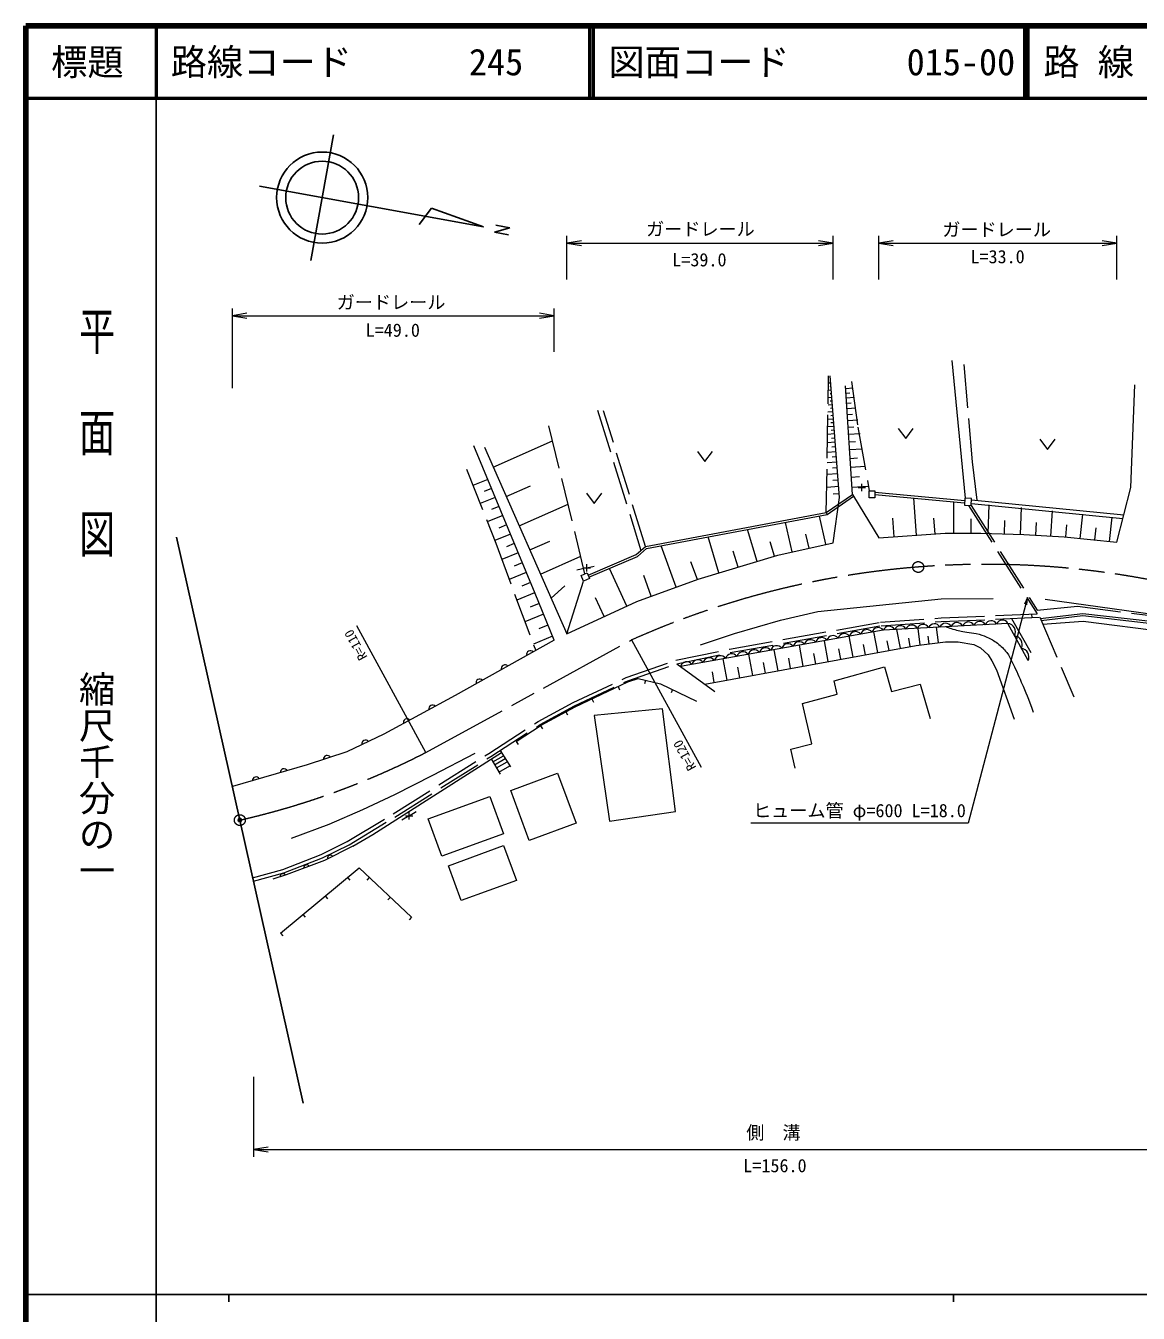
# Model space of a CAD drawing. Units: millimetres, scale not verified. Extents: x 40000 to 680000, y 20000 to 380000.
# Drawn here: x 40000 to 193463, y 202409 to 380000 of the extents above; entities that cross this region are included whole.
import ezdxf
from ezdxf.enums import TextEntityAlignment as Align

# ---------------------------------------------------------------- set-up
doc = ezdxf.new("R2010")
doc.units = ezdxf.units.MM
doc.header["$LTSCALE"] = 1000
doc.header["$PDMODE"] = 32
doc.header["$PDSIZE"] = 500
for name, pattern in [('CHAIN', [18.5, 12, -1.5, 3.5, -1.5]), ('DASHED', [7.5, 6, -1.5]), ('LONG_DASHED_DOTTED', [15.25, 12, -1.5, 0.25, -1.5])]:
    doc.linetypes.add(name, pattern=pattern)
for name, color, linetype, lineweight in [('M-BMK', 2, 'CHAIN', 13), ('M-BMK-OTRS', 5, 'Continuous', 25), ('M-BMK-SRVR', 3, 'Continuous', 25), ('M-STR-HTXT', 7, 'Continuous', 13), ('M-TTL', 2, 'Continuous', 140), ('M-TTL-BAND', 7, 'Continuous', 25), ('M-TTL-LINE', 7, 'Continuous', 50), ('M-WORK', 1, 'Continuous', 13)]:
    doc.layers.add(name, color=color, linetype=linetype, lineweight=lineweight)
doc.layers.add('M-OTRS', color=6, linetype='Continuous')
doc.layers.add('M-TTL-TXT', color=7, linetype='Continuous')
doc.styles.add('@ＭＳ ゴシック', font='')
doc.styles.add('ＭＳ ゴシック', font='')
doc.styles.get('@ＭＳ ゴシック').set_extended_font_data('@MS Gothic')
doc.styles.get('ＭＳ ゴシック').set_extended_font_data('MS Gothic')

# ---------------------------------------------------------------- blocks, each defined once
blk = doc.blocks.new('plus')
at = {"color": 0, "linetype": 'Continuous', "lineweight": -2}
for p, q in [((-1.25, 0), (1.25, 0)), ((0, -1.25), (0, 1.25))]:
    blk.add_line(p, q, dxfattribs=at)
blk = doc.blocks.new('open_arrow')
at = {"color": 0, "linetype": 'Continuous', "lineweight": -2}
blk.add_lwpolyline([(7.5, 1.25), (0, 0), (7.5, -1.25)], dxfattribs=at)

msp = doc.modelspace()

# ---------------------------------------------------------------- linework, layer by layer
at = {"layer": 'M-BMK'}
msp.add_line((95208, 279767), (123568, 295277), dxfattribs=at)
for centre in [(163109, 305341), (69534, 270428)]:
    msp.add_circle(centre, 750, dxfattribs=at)
for centre, radius, start, end in [((172506, 185709), 120000, 75.75333, 114.06757), ((45059, 377671), 110000, 282.85595, 297.12292)]:
    msp.add_arc(centre, radius, start, end, dxfattribs=at)
at = {"layer": 'M-BMK-OTRS'}
for p, q in [((60790, 309461), (69534, 270428)), ((69534, 270428), (78278, 231396))]:
    msp.add_line(p, q, dxfattribs=at)
at = {"layer": 'M-BMK-SRVR'}
for p, q in [((79318, 347637), (82465, 364950)), ((103151, 352247), (72235, 357867)), ((95956, 354832), (94270, 352584)), ((103151, 352247), (95956, 354832)), ((106767, 352147), (104673, 351505)), ((104858, 352494), (106767, 352147)), ((104673, 351505), (106591, 351166))]:
    msp.add_line(p, q, dxfattribs=at)
for radius in [6284, 5028]:
    msp.add_circle((80892, 356293), radius, dxfattribs=at)
at = {"layer": 'M-OTRS'}
msp.add_point((69534, 270428), dxfattribs=at)
at = {"layer": 'M-STR-HTXT'}
for p, q in [((114651, 345000), (114651, 351000)), ((114651, 350000), (151365, 350000)), ((151365, 345000), (151365, 351000)), ((157656, 345000), (157656, 351000)), ((157656, 350000), (190492, 350000)), ((190492, 345000), (190492, 351000)), ((68499, 330000), (68499, 341000)), ((112894, 335000), (112894, 341000)), ((68499, 340000), (112894, 340000)), ((95208, 279767), (85649, 297247)), ((123568, 295277), (133154, 277749)), ((71422, 235000), (71422, 224000)), ((71422, 225000), (215371, 225000))]:
    msp.add_line(p, q, dxfattribs=at)
msp.add_lwpolyline([(178194, 301118), (170000, 270000), (140000, 270000)], dxfattribs=at)
at = {"layer": 'M-TTL'}
for p, q in [((40000, 380000), (40000, 20000)), ((680000, 380000), (40000, 380000))]:
    msp.add_line(p, q, dxfattribs=at)
at = {"layer": 'M-TTL-BAND'}
for p, q in [((58000, 370000), (58000, 20000)), ((40000, 205000), (579000, 205000)), ((68000, 205000), (68000, 204000)), ((168000, 205000), (168000, 204000))]:
    msp.add_line(p, q, dxfattribs=at)
at = {"layer": 'M-TTL-LINE'}
for p, q in [((58000, 380000), (58000, 370000)), ((117750, 380000), (117750, 370000)), ((118250, 380000), (118250, 370000)), ((177750, 380000), (177750, 370000)), ((178250, 380000), (178250, 370000)), ((40000, 370000), (680000, 370000))]:
    msp.add_line(p, q, dxfattribs=at)
at = {"layer": 'M-WORK'}
for p, q in [((169623, 314817), (167785, 333824)), ((151028, 330720), (150730, 330697)), ((151184, 328727), (150697, 328688)), ((151106, 329724), (150714, 329693)), ((151067, 330222), (150918, 330210)), ((151145, 329225), (150949, 329210)), ((154029, 315363), (153098, 330317)), ((153119, 329978), (154071, 330037)), ((153160, 329330), (153699, 329364)), ((153200, 328683), (154278, 328750)), ((151263, 327730), (150680, 327684)), ((151224, 328228), (150980, 328209)), ((151302, 327231), (151011, 327208)), ((153246, 327950), (153857, 327988)), ((153291, 327216), (154514, 327292)), ((151419, 325736), (150647, 325675)), ((151341, 326733), (150664, 326680)), ((151380, 326234), (151041, 326208)), ((151458, 325237), (151072, 325207)), ((153343, 326385), (154036, 326428)), ((153395, 325553), (154781, 325639)), ((151578, 323699), (150613, 323624)), ((151497, 324739), (150630, 324671)), ((151538, 324219), (151104, 324185)), ((153454, 324610), (154239, 324659)), ((153512, 323668), (155083, 323765)), ((160331, 324459), (161381, 323059)), ((161381, 323059), (162431, 324459)), ((104497, 319110), (112675, 322726)), ((151669, 322541), (150594, 322457)), ((151624, 323120), (151141, 323082)), ((151719, 321896), (151182, 321854)), ((153579, 322599), (154469, 322654)), ((153645, 321530), (155426, 321641)), ((179884, 322955), (180934, 321555)), ((180934, 321555), (181984, 322955)), ((132647, 321293), (133697, 319893)), ((133697, 319893), (134747, 321293)), ((151883, 319813), (150548, 319709)), ((151770, 321251), (150572, 321157)), ((151826, 320532), (151227, 320485)), ((153721, 320319), (154730, 320382)), ((152008, 318212), (150521, 318095)), ((151945, 319012), (151278, 318960)), ((153796, 319108), (155815, 319233)), ((103742, 317411), (101684, 316562)), ((104251, 316177), (103223, 315752)), ((106284, 315070), (109650, 316559)), ((152148, 316427), (150491, 316298)), ((152078, 317319), (151334, 317261)), ((153882, 317734), (155026, 317806)), ((153967, 316361), (156256, 316504)), ((104761, 314943), (102669, 314079)), ((117369, 315514), (118419, 314114)), ((118419, 314114), (119469, 315514)), ((152226, 315434), (151397, 315369)), ((154029, 315363), (154201, 315117)), ((156323, 314906), (156359, 315864)), ((157109, 314877), (156323, 314906)), ((156359, 315864), (157145, 315834)), ((157145, 315834), (157109, 314877)), ((157110, 315363), (169511, 314198)), ((157138, 315662), (169525, 314498)), ((162862, 309736), (162483, 314858)), ((169541, 314821), (169495, 313866)), ((170473, 314777), (169541, 314821)), ((170428, 313822), (170473, 314777)), ((170465, 314624), (191468, 312542)), ((105279, 313688), (104233, 313256)), ((108070, 311030), (114803, 314007)), ((150434, 312846), (150553, 312563)), ((168023, 310026), (168043, 314336)), ((169495, 313866), (170428, 313822)), ((170442, 314124), (191342, 312052)), ((172770, 309976), (172895, 313930)), ((177236, 309835), (177354, 313557)), ((181421, 309616), (181612, 313103)), ((185473, 309282), (185826, 312653)), ((105798, 312432), (103670, 311554)), ((106325, 311156), (105261, 310717)), ((145715, 307420), (144799, 311485)), ((150389, 308473), (149511, 312368)), ((159789, 309509), (159599, 312070)), ((165441, 309927), (165282, 312076)), ((170396, 310015), (170406, 311993)), ((175003, 309905), (175062, 311766)), ((179329, 309730), (179424, 311474)), ((183451, 309494), (183627, 311180)), ((189498, 308861), (189849, 312215)), ((106852, 309879), (104689, 308986)), ((135623, 304521), (134124, 309484)), ((140892, 306113), (139566, 310504)), ((148052, 307947), (147613, 309894)), ((187485, 309072), (187661, 310749)), ((107925, 307283), (105677, 306355)), ((107388, 308581), (106307, 308134)), ((109541, 307703), (112313, 308929)), ((129724, 302552), (127643, 308269)), ((138258, 305317), (137594, 307512)), ((143285, 306836), (142683, 308830)), ((108481, 305935), (107358, 305471)), ((111011, 304376), (116556, 306828)), ((132647, 303616), (131761, 306052)), ((109038, 304586), (106697, 303619)), ((117382, 305211), (116006, 304898)), ((116598, 304181), (117432, 304549)), ((116951, 303383), (116598, 304181)), ((117785, 303751), (116951, 303383)), ((117382, 305211), (118403, 305440)), ((117432, 304549), (117785, 303751)), ((122911, 299940), (120514, 305156)), ((126294, 301304), (125253, 304162)), ((109618, 303182), (108448, 302698)), ((112482, 301050), (114342, 302743)), ((114651, 296145), (116951, 303383)), ((110199, 301777), (107759, 300769)), ((110803, 300313), (109583, 299810)), ((119781, 298502), (118583, 301110)), ((111407, 298850), (108866, 297800)), ((178754, 298858), (178776, 298359)), ((112037, 297325), (110766, 296800)), ((160646, 294128), (160168, 296723)), ((163367, 294598), (163081, 296882)), ((165894, 294915), (165630, 297021)), ((175992, 298238), (178641, 293543)), ((112667, 295800), (110019, 294707)), ((150699, 292295), (150169, 295171)), ((154127, 292926), (153601, 295783)), ((157532, 293554), (157009, 296391)), ((159089, 293841), (158850, 295138)), ((162005, 294378), (161796, 295510)), ((164631, 294757), (164498, 295809)), ((140276, 290374), (139735, 293308)), ((143774, 291019), (143237, 293933)), ((147248, 291659), (146714, 294554)), ((148973, 291977), (148708, 293415)), ((152413, 292611), (152150, 294039)), ((155830, 293240), (155568, 294659)), ((129815, 292003), (135053, 288154)), ((136755, 289726), (136211, 292679)), ((138516, 290050), (138245, 291517)), ((142025, 290696), (141756, 292154)), ((145511, 291339), (145244, 292786)), ((125471, 289716), (125359, 289228)), ((134983, 289399), (134711, 290876)), ((121711, 288856), (121925, 288403)), ((129231, 288425), (129013, 287975)), ((118094, 287148), (118307, 286696)), ((114513, 285368), (114751, 284929)), ((127818, 285785), (118429, 284872)), ((118429, 284872), (120510, 270294)), ((129629, 271596), (127818, 285785)), ((111000, 283457), (111272, 283037)), ((107644, 281281), (107916, 280861)), ((104221, 278862), (105435, 276766)), ((104449, 278469), (105901, 279300)), ((104679, 278071), (106145, 278910)), ((105436, 280041), (106858, 277772)), ((104941, 277619), (106423, 278467)), ((105270, 277051), (106772, 277910)), ((106892, 274500), (113366, 276898)), ((113366, 276898), (115909, 270031)), ((95527, 270613), (104007, 273694)), ((104007, 273694), (105882, 268532)), ((109435, 267634), (106892, 274500)), ((92880, 271024), (91872, 270437)), ((92880, 271024), (93842, 271633)), ((97402, 265452), (95527, 270613)), ((115909, 270031), (109435, 267634)), ((120510, 270294), (129629, 271596)), ((105882, 268532), (97402, 265452)), ((98309, 264135), (105924, 266918)), ((105924, 266918), (107680, 262114)), ((100065, 259331), (98309, 264135)), ((84388, 262520), (84708, 262136)), ((87387, 262519), (87044, 262155)), ((107680, 262114), (100065, 259331)), ((81311, 259964), (81631, 259579)), ((90302, 259780), (89959, 259416)), ((78235, 257407), (78554, 257023)), ((93217, 257041), (92874, 256676)), ((75158, 254851), (75478, 254466))]:
    msp.add_line(p, q, dxfattribs=at)
at = {"layer": 'M-WORK', "linetype": 'DASHED'}
for p, q in [((150434, 312846), (150748, 331722)), ((118890, 326976), (124858, 307615)), ((125497, 308172), (119699, 326870)), ((117144, 304422), (111906, 325875)), ((150434, 312846), (154029, 315363)), ((150553, 312563), (154201, 315117)), ((170062, 313839), (179504, 298891)), ((170428, 313822), (179539, 299397)), ((179877, 298406), (184581, 287426))]:
    msp.add_line(p, q, dxfattribs=at)
for points in [[(171264, 314545), (170579, 319835), (169418, 333907)], [(153928, 330922), (154772, 324636), (156359, 315864)], [(100777, 318849), (104823, 308646), (110347, 293827)], [(71289, 262484), (75457, 263632), (80735, 265684), (84355, 267463), (90664, 271280), (103871, 279626), (110701, 284036), (115492, 286656), (122847, 290097), (129681, 292486), (137061, 294018), (157922, 297730), (166270, 298319), (179504, 298891)], [(71422, 262002), (75614, 263156), (80936, 265226), (84595, 267024), (90927, 270855), (104140, 279204), (110957, 283606), (115719, 286209), (123036, 289634), (129815, 292003), (137156, 293527), (157983, 297233), (166298, 297819), (179877, 298406)], [(179539, 299397), (185081, 299948), (201460, 297837), (215470, 292685)]]:
    msp.add_lwpolyline(points, dxfattribs=at)
at = {"layer": 'M-WORK'}
for points in [[(103275, 321874), (114651, 296145), (124298, 300578), (132742, 303650), (143765, 306981), (151365, 308693), (152264, 314948), (150950, 331717)], [(154201, 315117), (157656, 309351), (166850, 310032), (171752, 310008), (177686, 309820), (183245, 309516), (190492, 308757), (192443, 316321), (193006, 330464)], [(112894, 295251), (110276, 301698), (101833, 322033)], [(117576, 304235), (124213, 307052), (125497, 308172), (150434, 312846)], [(117693, 303959), (124374, 306794), (125632, 307892), (150553, 312563)], [(133081, 294625), (137749, 296173), (144128, 298002), (149265, 299222), (166269, 300934), (173470, 301004)], [(180610, 300905), (201062, 298073), (209776, 295523)], [(179949, 298238), (185797, 298942), (201746, 297113), (210189, 294048)], [(180072, 297951), (185798, 298640), (201677, 296819), (210087, 293766)], [(178259, 292425), (175484, 297559), (158292, 296620), (130324, 291629)], [(112894, 295251), (99223, 287607), (89387, 282275), (84274, 279852), (78833, 278038), (68499, 275051)], [(133684, 289160), (162839, 294532), (166886, 295040), (168617, 295019), (170795, 294654), (171702, 294216), (172755, 293205), (173287, 292413), (173928, 291141), (176367, 284347)], [(146130, 277588), (145557, 280215), (148444, 280934), (147141, 286532), (151947, 287825), (151520, 289638), (158473, 291577), (159421, 288189), (163382, 289201), (164737, 284468)], [(107644, 281281), (111089, 283514), (115806, 286068), (123071, 289498), (124468, 289946), (127554, 289237), (132526, 286829)], [(76639, 267948), (81861, 269887), (86521, 271904), (90930, 273968), (96169, 276626), (101985, 279660)], [(85117, 266819), (87871, 268463), (105618, 279751)], [(85117, 266819), (81192, 264880), (75938, 262895), (74078, 262269)], [(75158, 254851), (85979, 263842), (93234, 257024)]]:
    msp.add_lwpolyline(points, dxfattribs=at)
at = {"layer": 'M-WORK', "linetype": 'LONG_DASHED_DOTTED'}
msp.add_lwpolyline([(180274, 297479), (185878, 297870), (199716, 296088), (209966, 292851)], dxfattribs=at)
at = {"layer": 'M-WORK'}
for centre, radius, start, end in [((156026, 295837), 873, 35.40411, 164.83519), ((157580, 296115), 873, 35.40411, 164.83519), ((159093, 296301), 862, 27.97615, 158.27094), ((160656, 296386), 862, 27.97615, 158.27094), ((162219, 296472), 862, 27.97615, 158.27094), ((163781, 296557), 862, 27.97615, 158.27094), ((165344, 296642), 862, 27.97615, 158.27094), ((166907, 296727), 862, 27.97615, 158.27094), ((168470, 296813), 862, 27.97615, 158.27094), ((170033, 296898), 862, 27.97615, 158.27094), ((171596, 296983), 862, 27.97615, 158.27094), ((173159, 297069), 862, 27.97615, 158.27094), ((174722, 297154), 862, 27.97615, 158.27094), ((175334, 296372), 1196, 333.98586, 82.80626), ((146704, 294173), 873, 35.40411, 164.83519), ((148258, 294451), 873, 35.40411, 164.83519), ((149811, 294728), 873, 35.40411, 164.83519), ((151365, 295005), 873, 35.40411, 164.83519), ((152919, 295283), 873, 35.40411, 164.83519), ((154473, 295560), 873, 35.40411, 164.83519), ((176259, 294661), 1196, 333.98586, 82.80626), ((109605, 293283), 512, 41.88962, 196.52885), ((135827, 292232), 873, 35.40411, 164.83519), ((137381, 292510), 873, 35.40411, 164.83519), ((138935, 292787), 873, 35.40411, 164.83519), ((140489, 293064), 873, 35.40411, 164.83519), ((142042, 293342), 873, 35.40411, 164.83519), ((143596, 293619), 873, 35.40411, 164.83519), ((145150, 293896), 873, 35.40411, 164.83519), ((177184, 292949), 1196, 333.98586, 82.80626), ((106113, 291331), 512, 41.88962, 196.52885), ((131166, 291400), 873, 35.40411, 164.83519), ((132720, 291678), 873, 35.40411, 164.83519), ((134274, 291955), 873, 35.40411, 164.83519), ((102622, 289379), 512, 41.88962, 196.52885), ((96117, 285795), 512, 41.14385, 195.78308), ((92600, 283889), 512, 41.14385, 195.78308), ((86879, 280962), 512, 38.04162, 192.68085), ((81589, 278838), 512, 31.11533, 185.75457), ((75618, 276992), 512, 28.79774, 183.43697), ((71776, 275881), 512, 28.79774, 183.43697), ((82030, 265164), 417, 42.55068, 190.03027), ((75496, 262623), 417, 34.83948, 182.31907), ((78780, 263844), 417, 36.9656, 184.44519)]:
    msp.add_arc(centre, radius, start, end, dxfattribs=at)
msp.add_open_spline([(166981, 297095), (167404, 296937), (167530, 296899), (167886, 296790), (168617, 296565), (169041, 296484), (169794, 296352), (170304, 296262), (170602, 296280), (171107, 296164), (171704, 296028), (172038, 295923), (172593, 295664), (173183, 295388), (173512, 295213), (174031, 294820), (174600, 294390), (174879, 294090), (175329, 293537), (175675, 293113), (175768, 292805), (176017, 292318), (176574, 291227), (176840, 290594), (177331, 289472), (178028, 287877), (178221, 287327), (178972, 285328)], degree=3, knots=[0, 0, 0, 0, 1, 1, 1, 2, 2, 2, 3, 3, 3, 4, 4, 4, 5, 5, 5, 6, 6, 6, 7, 7, 7, 8, 8, 8, 9, 9, 9, 9], dxfattribs=at)

# ---------------------------------------------------------------- block references
at = {"layer": 'M-STR-HTXT', "xscale": 267, "yscale": 267}
for p in [(114651, 350000), (157656, 350000), (68499, 340000), (71422, 225000)]:
    msp.add_blockref('open_arrow', p, dxfattribs=at)
at = {"layer": 'M-STR-HTXT'}
for p, xscale, yscale, rotation in [((151365, 350000), 267, 267, 180), ((190492, 350000), 267, 267, 180), ((112894, 340000), 267, 267, 180), ((178194, 301118), 133, 133, 255.2)]:
    msp.add_blockref('open_arrow', p, dxfattribs=dict(at, xscale=xscale, yscale=yscale, rotation=rotation))
at = {"layer": 'M-WORK', "xscale": 400, "yscale": 400}
for p in [(155322, 316315), (117382, 305211), (92880, 271024)]:
    msp.add_blockref('plus', p, dxfattribs=at)

# ---------------------------------------------------------------- texts
at = {"layer": 'M-STR-HTXT', "style": 'ＭＳ ゴシック'}
for s, p in [('ガードレール', (133067, 351960)), ('ガードレール', (173924, 351885)), ('ガードレール', (90396, 341855)), ('ヒューム管 φ=600 L=18.0', (155000, 271750)), ('側\u3000溝', (143137, 227326))]:
    msp.add_text(s, height=1833, dxfattribs=at).set_placement(p, align=Align.MIDDLE_CENTER)
for s, p in [('L=39.0', (132927, 346260)), ('L=33.0', (174056, 346687)), ('L=49.0', (90634, 336551)), ('L=156.0', (143348, 221310))]:
    msp.add_text(s, height=1833, dxfattribs=at).set_placement(p, align=Align.BOTTOM_CENTER)
for s, p in [('R=110', (85513, 294579)), ('R=120', (130888, 279357))]:
    msp.add_text(s, height=1320, rotation=118.674, dxfattribs=at).set_placement(p, align=Align.MIDDLE_CENTER)
at = {"layer": 'M-TTL-BAND', "style": '@ＭＳ ゴシック', "width": 1.4}
msp.add_text('平  面  図', height=3666, rotation=270, dxfattribs=at).set_placement((49777, 306475), align=Align.MIDDLE_RIGHT)
at = {"layer": 'M-TTL-BAND', "style": '@ＭＳ ゴシック'}
msp.add_text('縮尺千分の一', height=3666, rotation=270, dxfattribs=at).set_placement((49777, 261030), align=Align.MIDDLE_RIGHT)
at = {"layer": 'M-TTL-TXT', "style": 'ＭＳ ゴシック'}
msp.add_text('標題', height=3666, dxfattribs=at).set_placement((48500, 375000), align=Align.MIDDLE_CENTER)
for s, p in [('路線コード', (60000, 375000)), ('245', (101142, 375000)), ('図面コード', (120380, 375000)), ('015-00', (161521, 375000)), ('路 線 名', (180380, 375000))]:
    msp.add_text(s, height=3666, dxfattribs=at).set_placement(p, align=Align.MIDDLE_LEFT)

doc.saveas('drawing.dxf')
